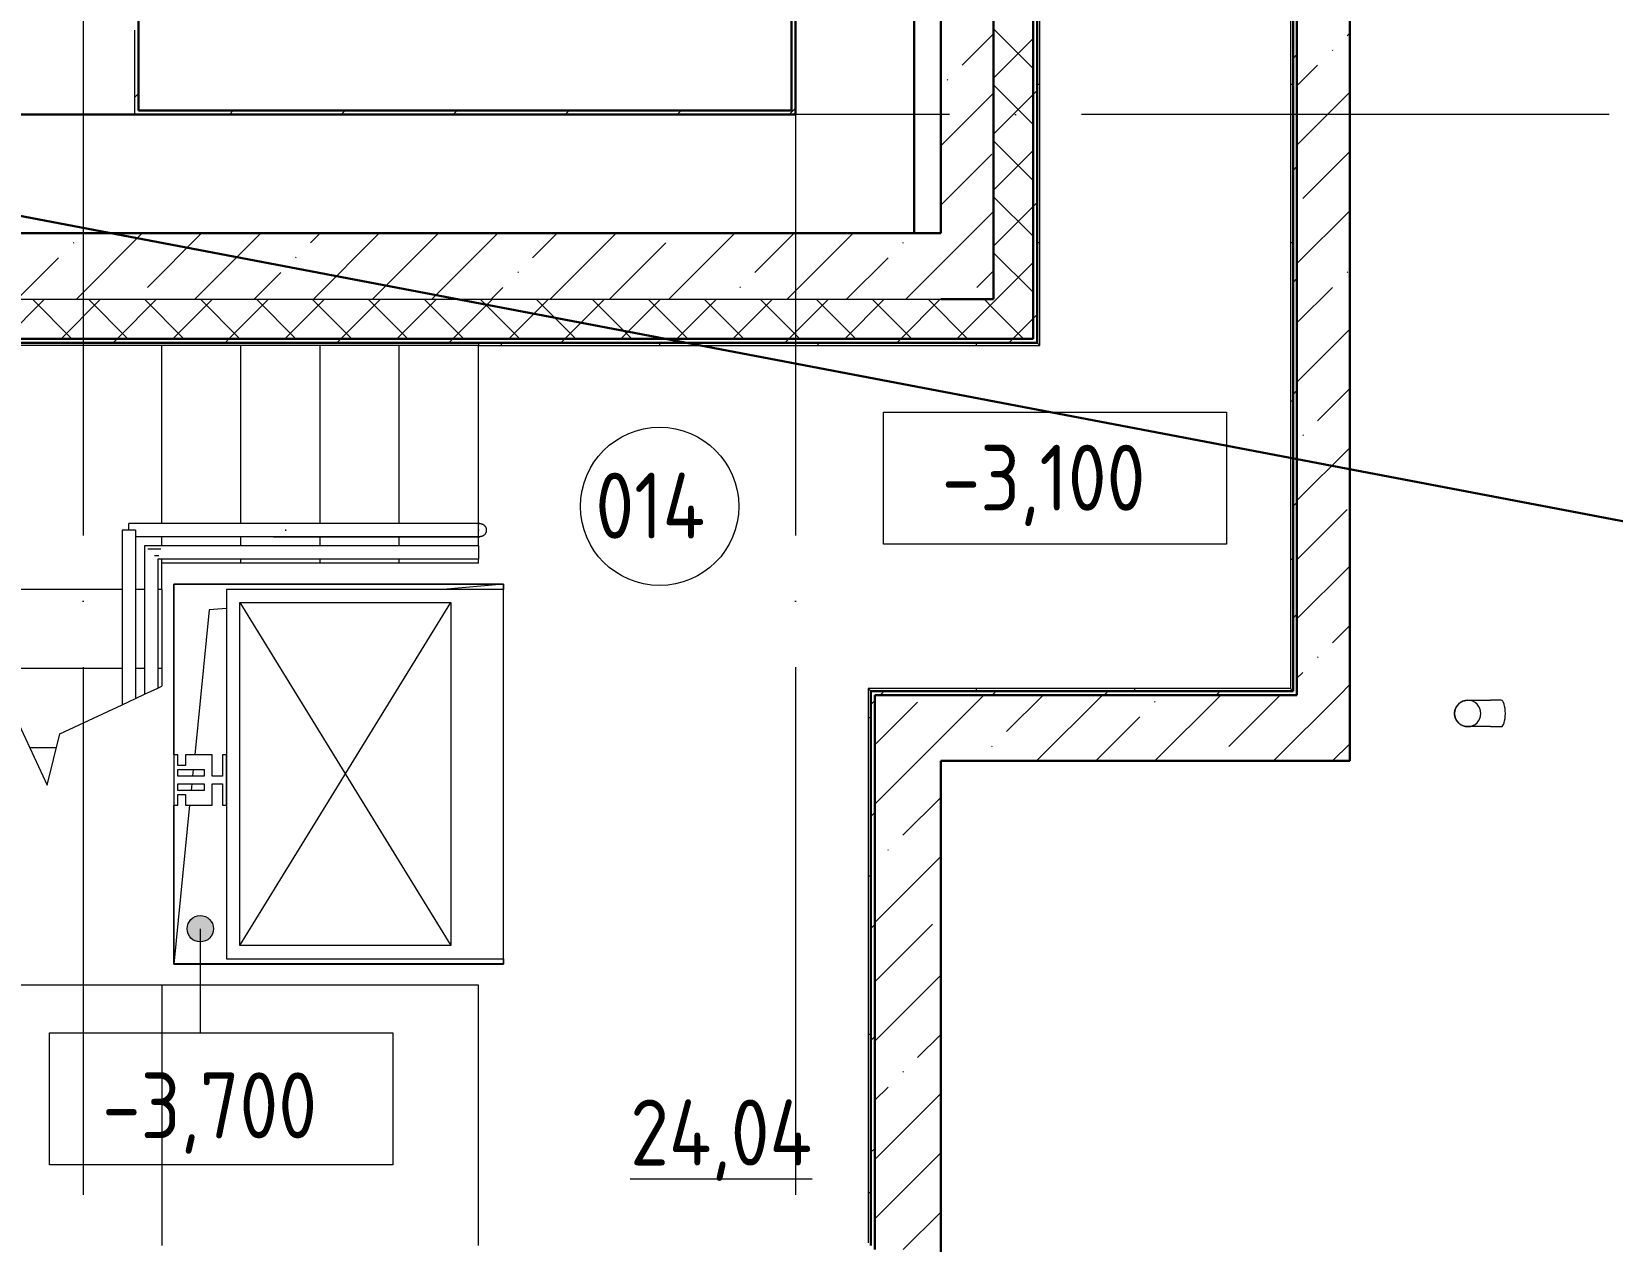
# Model space of a CAD drawing. Header units: millimetres. Extents: x -695119 to 412940, y -249585 to 622758.
# Drawn here: x -94553 to -88563, y -32210 to -27624 of the extents above; entities that cross this region are included whole.
import ezdxf

# ---------------------------------------------------------------- set-up
doc = ezdxf.new("R2010")
doc.units = ezdxf.units.MM
doc.linetypes.add('ADSK_Линия сетки', pattern=[25, 20, -2.5, 0, -2.5])
for name, color, linetype, lineweight in [('_Схема', 5, 'Continuous', 30), ('Аннотация', 252, 'Continuous', 18), ('Лестницы', 8, 'Continuous', 9), ('Марки помещений', 8, 'Continuous', 20), ('Обобщенные модели', 8, 'Continuous', 18), ('Оборудование', 8, 'Continuous', 18), ('Ограждение', 8, 'Continuous', 9), ('Оси', 252, 'Continuous', 9), ('Отметки', 252, 'Continuous', 9), ('Перекрытие', 252, 'Continuous', 18), ('Стены внутренние', 252, 'Continuous', 18), ('Стены наружные', 252, 'Continuous', 18), ('Стены штриховка', 7, 'Continuous', 9)]:
    doc.layers.add(name, color=color, linetype=linetype, lineweight=lineweight)
doc.styles.add('GOST Common_2', font='', dxfattribs={"width": 0.9, "height": 250})
doc.styles.get('GOST Common_2').set_extended_font_data('GOST type B')
pattern_1 = [(0, (-193573, -125624.4), (0, 600), []), (90, (-193573, -125624.4), (-600, 4e-14), [])]

# ---------------------------------------------------------------- blocks, each defined once
blk = doc.blocks.new('подвал')
at = {"layer": 'Ограждение', "true_color": 0x636466}
h = blk.add_hatch(dxfattribs=at)
h.set_pattern_fill('FP_22', color=251, style=0, pattern_type=2)
h.set_pattern_definition(pattern_1)
h.paths.add_polyline_path([(-164424, -112449.1), (-164424, -102129.1), (-164434, -102139.1), (-164434, -112439.1)])
h = blk.add_hatch(dxfattribs=at)
h.set_pattern_fill('FP_22', color=251, style=0, pattern_type=2)
h.set_pattern_definition(pattern_1)
h.paths.add_polyline_path([(-165384, -111139.1), (-165384, -104264.1), (-165394, -104274.1), (-165394, -111129.1)])
h = blk.add_hatch(dxfattribs=at)
h.set_pattern_fill('FP_22', color=251, style=0, pattern_type=2)
h.set_pattern_definition(pattern_1)
h.paths.add_polyline_path([(-166385.4, -111139.1), (-165384, -111139.1), (-165394, -111129.1), (-167510.7, -111129.1), (-167510.7, -111139.1)])
h = blk.add_hatch(dxfattribs=at)
h.set_pattern_fill('FP_22', color=251, style=0, pattern_type=2)
h.set_pattern_definition(pattern_1)
h.paths.add_polyline_path([(-166009, -112449.1), (-164424, -112449.1), (-164434, -112439.1), (-166034, -112439.1), (-166024, -112449.1)])
h = blk.add_hatch(dxfattribs=at)
h.set_pattern_fill('FP_22', color=251, style=0, pattern_type=2)
h.set_pattern_definition(pattern_1)
h.paths.add_polyline_path([(-166024, -114551.1), (-166024, -112449.1), (-166034, -112439.1), (-166034, -114541.1)])
at = {"layer": 'Отметки', "true_color": 0x636466}
h = blk.add_hatch(color=251, dxfattribs=at)
edge = h.paths.add_edge_path()
edge.add_arc((-168564.7, -113350), 50, 0, 360)
at = {"layer": 'Аннотация', "color": 251, "lineweight": 20, "true_color": 0x636466}
for p, q in [((-165975.4, -111892.2), (-165975.4, -111392.2)), ((-165975.4, -111392.2), (-164675.4, -111392.2)), ((-164675.4, -111392.2), (-164675.4, -111892.2)), ((-164675.4, -111892.2), (-165975.4, -111892.2)), ((-169135.7, -114245.1), (-169135.7, -113745.1)), ((-169135.7, -113745.1), (-167835.7, -113745.1)), ((-167835.7, -113745.1), (-167835.7, -114245.1)), ((-167835.7, -114245.1), (-169135.7, -114245.1))]:
    blk.add_line(p, q, dxfattribs=at)
at = {"layer": 'Лестницы', "color": 251, "true_color": 0x636466}
for p, q in [((-168710.7, -111814.1), (-168710.7, -111139.1)), ((-168710.7, -111814.1), (-168710.7, -111139.1)), ((-168410.7, -111814.1), (-168410.7, -111139.1)), ((-168410.7, -111814.1), (-168410.7, -111139.1)), ((-168110.7, -111814.1), (-168110.7, -111139.1)), ((-168110.7, -111814.1), (-168110.7, -111139.1)), ((-167810.7, -111814.1), (-167810.7, -111139.1)), ((-167810.7, -111814.1), (-167810.7, -111139.1)), ((-167510.7, -111814.1), (-167510.7, -111139.1)), ((-167510.7, -111814.1), (-167510.7, -111139.1)), ((-168710.7, -111899.1), (-168710.7, -111864.1)), ((-168710.7, -111899.1), (-168710.7, -111864.1)), ((-168410.7, -111899.1), (-168410.7, -111864.1)), ((-168410.7, -111899.1), (-168410.7, -111864.1)), ((-168110.7, -111899.1), (-168110.7, -111864.1)), ((-168110.7, -111899.1), (-168110.7, -111864.1)), ((-167810.7, -111899.1), (-167810.7, -111864.1)), ((-167810.7, -111899.1), (-167810.7, -111864.1)), ((-167510.7, -111899.1), (-167510.7, -111864.1)), ((-167510.7, -111899.1), (-167510.7, -111864.1)), ((-168710.7, -111964.1), (-168710.7, -111949.1)), ((-168710.7, -111964.1), (-168710.7, -111949.1)), ((-168410.7, -111964.1), (-168410.7, -111949.1)), ((-168410.7, -111964.1), (-168410.7, -111949.1)), ((-168110.7, -111964.1), (-168110.7, -111949.1)), ((-168110.7, -111964.1), (-168110.7, -111949.1)), ((-167810.7, -111964.1), (-167810.7, -111949.1)), ((-167810.7, -111964.1), (-167810.7, -111949.1)), ((-167510.7, -111964.1), (-167510.7, -111949.1)), ((-167510.7, -111964.1), (-167510.7, -111949.1)), ((-168710.7, -112064.1), (-168710.7, -111964.1)), ((-168410.7, -111964.1), (-168710.7, -111964.1)), ((-168110.7, -111964.1), (-168410.7, -111964.1)), ((-167810.7, -111964.1), (-168110.7, -111964.1)), ((-167510.7, -111964.1), (-167810.7, -111964.1)), ((-168860.7, -112064.1), (-169684, -112064.1)), ((-168860.7, -112064.1), (-169684, -112064.1)), ((-168775.7, -112064.1), (-168810.7, -112064.1)), ((-168775.7, -112064.1), (-168810.7, -112064.1)), ((-168710.7, -112064.1), (-168725.7, -112064.1)), ((-168710.7, -112064.1), (-168725.7, -112064.1)), ((-168710.7, -112064.1), (-168710.7, -112364.1)), ((-168860.7, -112364.1), (-169684, -112364.1)), ((-168860.7, -112364.1), (-169684, -112364.1)), ((-168775.7, -112364.1), (-168810.7, -112364.1)), ((-168775.7, -112364.1), (-168810.7, -112364.1)), ((-168710.7, -112364.1), (-168725.7, -112364.1)), ((-168710.7, -112364.1), (-168725.7, -112364.1)), ((-168710.7, -112364.1), (-168710.7, -112431)), ((-168725.7, -112438), (-168710.7, -112431)), ((-168810.7, -112477.6), (-168775.7, -112461.3)), ((-169276.8, -112522.5), (-169144.7, -112805.7)), ((-169097.5, -112611.3), (-168860.7, -112500.9)), ((-169144.7, -112805.7), (-169097.5, -112611.3)), ((-169110.3, -112664.1), (-169210.7, -112664.1)), ((-169110.3, -112664.1), (-169210.7, -112664.1))]:
    blk.add_line(p, q, dxfattribs=at)
at = {"layer": 'Марки помещений', "color": 251, "true_color": 0x636466}
blk.add_circle((-166824.2, -111749.1), 300, dxfattribs=at)
at = {"layer": 'Обобщенные модели', "color": 251, "true_color": 0x636466}
for p, q in [((-163634.8, -112484.1), (-163675.6, -112484.1)), ((-163675.6, -112584.1), (-163634.8, -112584.1))]:
    blk.add_line(p, q, dxfattribs=at)
at = {"layer": 'Обобщенные модели', "color": 251, "true_color": 0x636466, "flags": 128}
for points in [[(-163812, -112534.1), (-163811.9, -112532.1), (-163811.8, -112530.1), (-163811.6, -112528.1), (-163811.3, -112526.2), (-163811, -112524.2), (-163810.5, -112522.2), (-163810, -112520.3), (-163809.4, -112518.4), (-163808.8, -112516.5), (-163808, -112514.7), (-163807.2, -112512.8), (-163806.3, -112511), (-163805.4, -112509.3), (-163804.3, -112507.6), (-163803.2, -112505.9), (-163802.1, -112504.3), (-163800.9, -112502.7), (-163799.6, -112501.2), (-163798.2, -112499.7), (-163796.8, -112498.3), (-163795.4, -112496.9), (-163793.8, -112495.6), (-163792.3, -112494.3), (-163790.7, -112493.2), (-163789, -112492.1), (-163787.3, -112491), (-163785.5, -112490), (-163783.8, -112489.1), (-163781.9, -112488.3), (-163780.1, -112487.5), (-163778.2, -112486.8), (-163776.3, -112486.2), (-163774.4, -112485.7), (-163772.4, -112485.2), (-163770.5, -112484.9), (-163768.5, -112484.6), (-163766.5, -112484.3), (-163764.5, -112484.2), (-163762.5, -112484.1), (-163762, -112484.1)], [(-163762, -112484.1), (-163761.9, -112484.1), (-163761.6, -112484.1), (-163761.1, -112484.1), (-163760.4, -112484.1), (-163759.5, -112484.1), (-163758.4, -112484.1), (-163757.1, -112484.1), (-163755.6, -112484.1), (-163754, -112484.1), (-163752.1, -112484.1), (-163750.1, -112484.1), (-163747.9, -112484.1), (-163745.5, -112484.1), (-163742.9, -112484.1), (-163740.1, -112484.1), (-163737.2, -112484.1), (-163734.2, -112484.1), (-163731, -112484.1), (-163727.6, -112484.1), (-163724.1, -112484.1), (-163720.4, -112484.1), (-163716.6, -112484.1), (-163712.7, -112484.1), (-163708.7, -112484.1), (-163704.5, -112484.1), (-163700.3, -112484.1), (-163695.9, -112484.1), (-163691.4, -112484.1), (-163686.9, -112484.1), (-163682.3, -112484.1), (-163677.6, -112484.1), (-163675.6, -112484.1)], [(-163762, -112584.1), (-163764, -112584.1), (-163766, -112584), (-163768, -112583.8), (-163769.9, -112583.5), (-163771.9, -112583.1), (-163773.9, -112582.7), (-163775.8, -112582.2), (-163777.7, -112581.6), (-163779.6, -112580.9), (-163781.5, -112580.2), (-163783.3, -112579.4), (-163785.1, -112578.5), (-163786.8, -112577.5), (-163788.5, -112576.5), (-163790.2, -112575.4), (-163791.8, -112574.2), (-163793.4, -112573), (-163794.9, -112571.7), (-163796.4, -112570.4), (-163797.8, -112569), (-163799.2, -112567.5), (-163800.5, -112566), (-163801.8, -112564.4), (-163802.9, -112562.8), (-163804.1, -112561.1), (-163805.1, -112559.4), (-163806.1, -112557.7), (-163807, -112555.9), (-163807.8, -112554.1), (-163808.6, -112552.2), (-163809.3, -112550.4), (-163809.9, -112548.5), (-163810.4, -112546.5), (-163810.9, -112544.6), (-163811.3, -112542.6), (-163811.6, -112540.6), (-163811.8, -112538.7), (-163811.9, -112536.7), (-163812, -112534.7), (-163812, -112534.1)], [(-163675.6, -112584.1), (-163680.3, -112584.1), (-163685, -112584.1), (-163689.6, -112584.1), (-163694.1, -112584.1), (-163698.5, -112584.1), (-163702.8, -112584.1), (-163707, -112584.1), (-163711, -112584.1), (-163715, -112584.1), (-163718.9, -112584.1), (-163722.6, -112584.1), (-163726.1, -112584.1), (-163729.6, -112584.1), (-163732.9, -112584.1), (-163736, -112584.1), (-163739, -112584.1), (-163741.8, -112584.1), (-163744.4, -112584.1), (-163746.9, -112584.1), (-163749.2, -112584.1), (-163751.3, -112584.1), (-163753.2, -112584.1), (-163755, -112584.1), (-163756.5, -112584.1), (-163757.9, -112584.1), (-163759.1, -112584.1), (-163760, -112584.1), (-163760.8, -112584.1), (-163761.4, -112584.1), (-163761.8, -112584.1), (-163762, -112584.1), (-163762, -112584.1)]]:
    blk.add_lwpolyline(points, dxfattribs=at)
at = {"layer": 'Обобщенные модели', "color": 251, "true_color": 0x636466}
for start, end in [(0, 180), (180, 0)]:
    blk.add_arc((-163762, -112534.1), 50, start, end, dxfattribs=at)
for start_param, end_param in [(4.712389, 6.283185), (3.141593, 4.712389)]:
    blk.add_ellipse((-163634.8, -112534.1), major_axis=(0, 50), ratio=0.309017, start_param=start_param, end_param=end_param, dxfattribs=at)
at = {"layer": 'Оборудование', "color": 251, "true_color": 0x636466}
for p, q in [((-168665.4, -112044.1), (-168665.4, -112691.1)), ((-167415.4, -112044.1), (-168665.4, -112044.1)), ((-167415.4, -112064.1), (-168465.4, -112064.1)), ((-168465.4, -112064.1), (-168465.4, -113464.1)), ((-167415.4, -112044.1), (-167644, -112064.1)), ((-167415.4, -112064.1), (-167415.4, -112044.1)), ((-167415.4, -113464.1), (-167415.4, -112064.1)), ((-168465.4, -112136), (-168531.1, -112141.7)), ((-168415.4, -113414.1), (-167615.4, -112114.1)), ((-168415.4, -112114.1), (-167615.4, -113414.1)), ((-168415.4, -113414.1), (-168415.4, -112114.1)), ((-168415.4, -112114.1), (-167615.4, -112114.1)), ((-167615.4, -112114.1), (-167615.4, -113414.1)), ((-168531.1, -112141.7), (-168586.1, -112691.1)), ((-168650.4, -112691.1), (-168665.4, -112691.1)), ((-168665.4, -112691.1), (-168665.4, -112881.1)), ((-168650.4, -112731.1), (-168650.4, -112691.1)), ((-168620.4, -112731.1), (-168650.4, -112731.1)), ((-168565.4, -112691.1), (-168620.4, -112691.1)), ((-168620.4, -112691.1), (-168620.4, -112731.1)), ((-168520.4, -112691.1), (-168565.4, -112691.1)), ((-168520.4, -112771.1), (-168520.4, -112691.1)), ((-168465.4, -112691.1), (-168480.4, -112691.1)), ((-168480.4, -112691.1), (-168480.4, -112771.1)), ((-168465.4, -112881.1), (-168465.4, -112691.1)), ((-168650.4, -112746.1), (-168550.4, -112746.1)), ((-168650.4, -112771.1), (-168650.4, -112746.1)), ((-168550.4, -112771.1), (-168650.4, -112771.1)), ((-168591.6, -112746.1), (-168594.1, -112771.1)), ((-168550.4, -112746.1), (-168550.4, -112771.1)), ((-168480.4, -112771.1), (-168520.4, -112771.1)), ((-168650.4, -112826.1), (-168650.4, -112801.1)), ((-168650.4, -112801.1), (-168550.4, -112801.1)), ((-168550.4, -112826.1), (-168650.4, -112826.1)), ((-168650.4, -112881.1), (-168650.4, -112841.1)), ((-168650.4, -112841.1), (-168620.4, -112841.1)), ((-168620.4, -112841.1), (-168620.4, -112881.1)), ((-168597.1, -112801.1), (-168599.6, -112826.1)), ((-168550.4, -112801.1), (-168550.4, -112826.1)), ((-168520.4, -112881.1), (-168520.4, -112801.1)), ((-168520.4, -112801.1), (-168480.4, -112801.1)), ((-168480.4, -112801.1), (-168480.4, -112881.1)), ((-168605.1, -112881.1), (-168665.4, -113484.1)), ((-168665.4, -112881.1), (-168665.4, -113484.1)), ((-168665.4, -112881.1), (-168650.4, -112881.1)), ((-168620.4, -112881.1), (-168565.4, -112881.1)), ((-168565.4, -112881.1), (-168520.4, -112881.1)), ((-168480.4, -112881.1), (-168465.4, -112881.1)), ((-167615.4, -113414.1), (-168415.4, -113414.1)), ((-168665.4, -113484.1), (-167415.4, -113484.1)), ((-168465.4, -113464.1), (-167415.4, -113464.1)), ((-167415.4, -113484.1), (-167415.4, -113464.1))]:
    blk.add_line(p, q, dxfattribs=at)
at = {"layer": 'Ограждение', "color": 251, "true_color": 0x636466}
for p, q in [((-164434, -102139.1), (-164434, -112439.1)), ((-165384, -111139.1), (-165384, -104264.1)), ((-168710.7, -111139.1), (-169684, -111139.1)), ((-167510.7, -111139.1), (-168710.7, -111139.1)), ((-167510.7, -111129.1), (-167510.7, -111139.1)), ((-167510.7, -111139.1), (-165384, -111139.1)), ((-165394, -111129.1), (-165384, -111139.1)), ((-165384, -111139.1), (-165394, -111129.1)), ((-168835.7, -111839.1), (-168835.7, -111814.1)), ((-168710.7, -111814.1), (-168835.7, -111814.1)), ((-167510, -111814.1), (-168710.7, -111814.1)), ((-167510, -111814.1), (-168287.3, -111814.1)), ((-168240.7, -111841.7), (-168240.7, -111836.5)), ((-167510, -111864.1), (-167510, -111814.1)), ((-168810.7, -111839.1), (-168860.7, -111839.1)), ((-168860.7, -111839.1), (-168860.7, -112500.9)), ((-168810.7, -111839.1), (-168810.7, -112477.6)), ((-168710.7, -111864.1), (-168810.7, -111864.1)), ((-167510, -111864.1), (-168710.7, -111864.1)), ((-168287.3, -111864.1), (-167510, -111864.1)), ((-168775.7, -111899.1), (-168775.7, -112066.1)), ((-168710.7, -111899.1), (-168775.7, -111899.1)), ((-168714.5, -111911.6), (-168763.2, -111911.6)), ((-168722, -111936.6), (-168738.2, -111936.6)), ((-168725.7, -111949.1), (-168725.7, -112066.1)), ((-167510, -111949.1), (-168725.7, -111949.1)), ((-167510, -111899.1), (-168710.7, -111899.1)), ((-167510, -111899.1), (-167510, -111949.1)), ((-168775.7, -112066.1), (-168775.7, -112461.3)), ((-168725.7, -112066.1), (-168725.7, -112438)), ((-168860.7, -112500.9), (-168810.7, -112477.6)), ((-168775.7, -112461.3), (-168725.7, -112438)), ((-168775.7, -112461.3), (-168725.7, -112438)), ((-166024, -112449.1), (-166034, -112439.1)), ((-164434, -112439.1), (-166034, -112439.1)), ((-166034, -112439.1), (-166024, -112449.1)), ((-166034, -112439.1), (-166034, -114541.1)), ((-164424, -112449.1), (-164434, -112439.1)), ((-164434, -112439.1), (-164424, -112449.1))]:
    blk.add_line(p, q, dxfattribs=at)
at = {"layer": 'Ограждение', "color": 251, "true_color": 0x636466, "flags": 128}
for points in [[(-167505.8, -111814.1), (-167505.9, -111814.1), (-167506, -111814.1), (-167506.1, -111814.1), (-167506.3, -111814.1), (-167506.6, -111814.1), (-167506.9, -111814.1), (-167507.3, -111814.1), (-167507.7, -111814.1), (-167508.2, -111814.1), (-167508.8, -111814.1), (-167509.4, -111814.1), (-167510.1, -111814.1), (-167510.8, -111814.1), (-167511.6, -111814.1), (-167512.4, -111814.1), (-167513.3, -111814.1), (-167514.2, -111814.1), (-167515.1, -111814.1), (-167516.2, -111814.1), (-167517.2, -111814.1), (-167518.3, -111814.1), (-167519.4, -111814.1), (-167520.6, -111814.1), (-167521.8, -111814.1), (-167523.1, -111814.1), (-167523.3, -111814.1)], [(-167510, -111837.2), (-167510, -111839.1), (-167510, -111841.1)], [(-167509.6, -111814.1), (-167509, -111814.1), (-167508.4, -111814.1), (-167507.9, -111814.1), (-167507.4, -111814.1), (-167507, -111814.1), (-167506.7, -111814.1), (-167506.4, -111814.1), (-167506.2, -111814.1), (-167506, -111814.1), (-167505.9, -111814.1), (-167505.8, -111814.1), (-167505.8, -111814.1)], [(-167505.8, -111814.1), (-167504.8, -111814.1), (-167503.8, -111814.2), (-167502.8, -111814.3), (-167501.9, -111814.4), (-167500.9, -111814.6), (-167499.9, -111814.8), (-167498.9, -111815.1), (-167498, -111815.4), (-167497, -111815.7), (-167496.1, -111816.1), (-167495.2, -111816.5), (-167494.3, -111817), (-167493.4, -111817.4), (-167492.6, -111817.9), (-167491.7, -111818.5), (-167490.9, -111819.1), (-167490.1, -111819.7), (-167489.4, -111820.3), (-167488.6, -111821), (-167487.9, -111821.7), (-167487.2, -111822.4), (-167486.6, -111823.2), (-167486, -111824), (-167485.4, -111824.8), (-167484.8, -111825.6), (-167484.3, -111826.5), (-167483.8, -111827.3), (-167483.3, -111828.2), (-167482.9, -111829.1), (-167482.5, -111830.1), (-167482.2, -111831), (-167481.9, -111832), (-167481.6, -111832.9), (-167481.4, -111833.9), (-167481.2, -111834.9), (-167481.1, -111835.9), (-167480.9, -111836.9), (-167480.9, -111837.9), (-167480.8, -111838.9), (-167480.8, -111839.1)], [(-167523.3, -111864.1), (-167522.1, -111864.1), (-167520.9, -111864.1), (-167519.7, -111864.1), (-167518.5, -111864.1), (-167517.4, -111864.1), (-167516.4, -111864.1), (-167515.3, -111864.1), (-167514.4, -111864.1), (-167513.4, -111864.1), (-167512.6, -111864.1), (-167511.7, -111864.1), (-167510.9, -111864.1), (-167510.2, -111864.1), (-167509.5, -111864.1), (-167508.9, -111864.1), (-167508.3, -111864.1), (-167507.8, -111864.1), (-167507.4, -111864.1), (-167507, -111864.1), (-167506.6, -111864.1), (-167506.4, -111864.1), (-167506.1, -111864.1), (-167506, -111864.1), (-167505.9, -111864.1), (-167505.8, -111864.1)], [(-167505.8, -111864.1), (-167505.9, -111864.1), (-167506, -111864.1), (-167506.1, -111864.1), (-167506.3, -111864.1), (-167506.6, -111864.1), (-167506.9, -111864.1), (-167507.3, -111864.1), (-167507.7, -111864.1), (-167508.2, -111864.1), (-167508.8, -111864.1), (-167509.4, -111864.1), (-167510.1, -111864.1)], [(-167480.8, -111839.1), (-167480.9, -111840.1), (-167480.9, -111841.1), (-167481, -111842.1), (-167481.2, -111843.1), (-167481.3, -111844.1), (-167481.6, -111845.1), (-167481.8, -111846), (-167482.1, -111847), (-167482.4, -111847.9), (-167482.8, -111848.9), (-167483.2, -111849.8), (-167483.7, -111850.7), (-167484.1, -111851.5), (-167484.7, -111852.4), (-167485.2, -111853.2), (-167485.8, -111854.1), (-167486.4, -111854.8), (-167487, -111855.6), (-167487.7, -111856.4), (-167488.4, -111857.1), (-167489.2, -111857.7), (-167489.9, -111858.4), (-167490.7, -111859), (-167491.5, -111859.6), (-167492.3, -111860.2), (-167493.2, -111860.7), (-167494.1, -111861.2), (-167495, -111861.6), (-167495.9, -111862), (-167496.8, -111862.4), (-167497.7, -111862.8), (-167498.7, -111863.1), (-167499.6, -111863.3), (-167500.6, -111863.6), (-167501.6, -111863.8), (-167502.6, -111863.9), (-167503.6, -111864), (-167504.6, -111864.1), (-167505.6, -111864.1), (-167505.8, -111864.1)]]:
    blk.add_lwpolyline(points, dxfattribs=at)
at = {"layer": 'Ограждение', "color": 251, "true_color": 0x636466}
for start_param, end_param in [(4.712389, 4.791601), (4.633177, 4.712389)]:
    blk.add_ellipse((-167523.3, -111839.1), major_axis=(0, 25), ratio=0.533794, start_param=start_param, end_param=end_param, dxfattribs=at)
at = {"layer": 'Оси', "color": 251, "linetype": 'ADSK_Линия сетки', "ltscale": 100, "true_color": 0x636466}
for p, q in [((-169009, -94858.4), (-169009, -114764.1)), ((-166309, -94858.4), (-166309, -114764.1)), ((-163226.1, -110264.1), (-233369.8, -110264.1))]:
    blk.add_line(p, q, dxfattribs=at)
at = {"layer": 'Отметки', "color": 251, "lineweight": 20, "true_color": 0x636466}
for p, q in [((-168564.7, -113350), (-168564.7, -113745.1)), ((-168564.7, -113745.1), (-168485.7, -113745.1))]:
    blk.add_line(p, q, dxfattribs=at)
at = {"layer": 'Отметки', "color": 251, "true_color": 0x636466}
blk.add_circle((-168564.7, -113350), 50, dxfattribs=at)
at = {"layer": 'Перекрытие', "color": 251, "true_color": 0x636466}
for p, q in [((-168665.4, -112691.1), (-168665.4, -112044.1)), ((-168665.4, -112044.1), (-167415.4, -112044.1)), ((-167415.4, -112044.1), (-167415.4, -112064.1)), ((-168665.4, -113484.1), (-168665.4, -112881.1)), ((-167415.4, -113484.1), (-168665.4, -113484.1)), ((-167415.4, -113464.1), (-167415.4, -113484.1)), ((-167510.7, -113564.1), (-169694, -113564.1)), ((-168710.7, -113564.1), (-168710.7, -114551.1)), ((-167510.7, -114551.1), (-167510.7, -113564.1))]:
    blk.add_line(p, q, dxfattribs=at)
at = {"layer": 'Стены внутренние', "color": 251, "lineweight": 30, "true_color": 0x636466}
for p, q in [((-165409, -111114.1), (-165409, -104289.1)), ((-169709, -111114.1), (-165409, -111114.1))]:
    blk.add_line(p, q, dxfattribs=at)
at = {"layer": 'Стены внутренние', "color": 251, "linetype": 'Continuous', "lineweight": 9, "true_color": 0x636466}
for p, q in [((-165409, -110089.2), (-165559, -109939.2)), ((-165559, -110126.2), (-165409, -109976.2)), ((-165409, -110301.4), (-165559, -110151.4)), ((-165559, -110338.3), (-165409, -110188.3)), ((-165409, -110513.5), (-165559, -110363.5)), ((-165559, -110550.4), (-165409, -110400.4)), ((-165409, -110725.6), (-165559, -110575.6)), ((-165559, -110762.6), (-165409, -110612.6)), ((-165409, -110937.7), (-165559, -110787.7)), ((-165559, -110974.7), (-165409, -110824.7)), ((-169304.7, -111114.1), (-169154.7, -110964.1)), ((-169051, -111114.1), (-169201, -110964.1)), ((-169092.5, -111114.1), (-168942.5, -110964.1)), ((-168838.8, -111114.1), (-168988.8, -110964.1)), ((-168880.4, -111114.1), (-168730.4, -110964.1)), ((-168626.7, -111114.1), (-168776.7, -110964.1)), ((-168668.3, -111114.1), (-168518.3, -110964.1)), ((-168414.6, -111114.1), (-168564.6, -110964.1)), ((-168456.1, -111114.1), (-168306.1, -110964.1)), ((-168202.4, -111114.1), (-168352.4, -110964.1)), ((-168244, -111114.1), (-168094, -110964.1)), ((-167990.3, -111114.1), (-168140.3, -110964.1)), ((-168031.9, -111114.1), (-167881.9, -110964.1)), ((-167778.2, -111114.1), (-167928.2, -110964.1)), ((-167819.7, -111114.1), (-167669.7, -110964.1)), ((-167566.1, -111114.1), (-167716.1, -110964.1)), ((-167607.6, -111114.1), (-167457.6, -110964.1)), ((-167353.9, -111114.1), (-167503.9, -110964.1)), ((-167395.5, -111114.1), (-167245.5, -110964.1)), ((-167141.8, -111114.1), (-167291.8, -110964.1)), ((-167183.3, -111114.1), (-167033.3, -110964.1)), ((-166929.7, -111114.1), (-167079.7, -110964.1)), ((-166971.2, -111114.1), (-166821.2, -110964.1)), ((-166717.5, -111114.1), (-166867.5, -110964.1)), ((-166759.1, -111114.1), (-166609.1, -110964.1)), ((-166505.4, -111114.1), (-166655.4, -110964.1)), ((-166546.9, -111114.1), (-166396.9, -110964.1)), ((-166293.3, -111114.1), (-166443.3, -110964.1)), ((-166334.8, -111114.1), (-166184.8, -110964.1)), ((-166081.1, -111114.1), (-166231.1, -110964.1)), ((-166122.7, -111114.1), (-165972.7, -110964.1)), ((-165869, -111114.1), (-166019, -110964.1)), ((-165910.5, -111114.1), (-165760.5, -110964.1)), ((-165656.9, -111114.1), (-165806.9, -110964.1)), ((-165698.4, -111114.1), (-165559, -110974.7)), ((-165559, -110999.9), (-165594.7, -110964.1)), ((-165444.7, -111114.1), (-165559, -110999.9)), ((-165486.3, -111114.1), (-165409, -111036.8))]:
    blk.add_line(p, q, dxfattribs=at)
at = {"layer": 'Стены наружные', "color": 251, "lineweight": 30, "true_color": 0x636466}
for p, q in [((-164209, -112714.1), (-164209, -101914.1)), ((-164424, -102129.1), (-164424, -112449.1)), ((-164409, -102114.1), (-164409, -112464.1)), ((-165394, -111129.1), (-165394, -104274.1)), ((-165859, -110714.1), (-165859, -104439.1)), ((-165559, -110964.1), (-165559, -104439.1)), ((-165759, -104689.1), (-165759, -110714.1)), ((-166309, -110264.1), (-166309, -104759.1)), ((-166324, -104774.1), (-166324, -110249.1)), ((-168799, -110249.1), (-168799, -105854.1)), ((-169884, -110264.1), (-166309, -110264.1)), ((-168814, -110264.1), (-166309, -110264.1)), ((-166324, -110249.1), (-168799, -110249.1)), ((-165759, -110714.1), (-171044, -110714.1)), ((-165759, -110964.1), (-165559, -110964.1)), ((-169694, -111129.1), (-165394, -111129.1)), ((-166024, -112449.1), (-166024, -114551.1)), ((-164424, -112449.1), (-166024, -112449.1)), ((-166009, -112464.1), (-166009, -114566.1)), ((-164409, -112464.1), (-166009, -112464.1)), ((-165759, -114816.1), (-165759, -112714.1)), ((-165759, -112714.1), (-164209, -112714.1))]:
    blk.add_line(p, q, dxfattribs=at)
at = {"layer": 'Стены наружные', "color": 251, "true_color": 0x636466}
for p, q in [((-168814, -109944.1), (-168814, -110264.1)), ((-168665.4, -113482.1), (-167415.4, -113482.1))]:
    blk.add_line(p, q, dxfattribs=at)
at = {"layer": 'Стены наружные', "color": 251, "linetype": 'Continuous', "lineweight": 9, "true_color": 0x636466}
for p, q in [((-165678.1, -110077.3), (-165559, -109958.2)), ((-164218.8, -109965.1), (-164209, -109955.3)), ((-164424, -110051.8), (-164409, -110036.8)), ((-164274.9, -110021.2), (-164272.5, -110018.8)), ((-164409, -110155.3), (-164331, -110077.3)), ((-165734.2, -110133.5), (-165731.8, -110131.1)), ((-168814, -110199.2), (-168799, -110184.2)), ((-165759, -110382.7), (-165559, -110182.7)), ((-165409, -110188.3), (-165394, -110173.3)), ((-164409, -110379.8), (-164209, -110179.8)), ((-168454.7, -110264.1), (-168439.7, -110249.1)), ((-168030.4, -110264.1), (-168015.4, -110249.1)), ((-167606.1, -110264.1), (-167591.1, -110249.1)), ((-167181.9, -110264.1), (-167166.9, -110249.1)), ((-166757.6, -110264.1), (-166742.6, -110249.1)), ((-166333.3, -110264.1), (-166318.3, -110249.1)), ((-166318.3, -110249.1), (-166309, -110239.8)), ((-165759, -110607.2), (-165565.8, -110414.1)), ((-164387.2, -110582.5), (-164209, -110404.3)), ((-164424, -110476.1), (-164409, -110461.1)), ((-165759, -110831.7), (-165559, -110631.7)), ((-165409, -110612.6), (-165394, -110597.6)), ((-164409, -110828.8), (-164209, -110628.8)), ((-169045.7, -110750.8), (-169043.3, -110748.5)), ((-169034.5, -110964.1), (-168784.5, -110714.1)), ((-168765, -110919.2), (-168559.9, -110714.1)), ((-168585.4, -110964.1), (-168335.4, -110714.1)), ((-168147.7, -110750.8), (-168110.9, -110714.1)), ((-168136.4, -110964.1), (-167886.4, -110714.1)), ((-167911.9, -110964.1), (-167661.9, -110714.1)), ((-167687.4, -110964.1), (-167437.4, -110714.1)), ((-167305.8, -110807), (-167212.9, -110714.1)), ((-167238.4, -110964.1), (-166988.4, -110714.1)), ((-167013.9, -110964.1), (-166800.6, -110750.8)), ((-166789.4, -110964.1), (-166539.4, -110714.1)), ((-166463.9, -110863.1), (-166314.9, -110714.1)), ((-166340.4, -110964.1), (-166090.4, -110714.1)), ((-165902.6, -110750.8), (-165900.2, -110748.5)), ((-169259, -110964.1), (-169101.8, -110807)), ((-168203.8, -110807), (-168201.4, -110804.6)), ((-166115.9, -110964.1), (-165958.7, -110807)), ((-168360.9, -110964.1), (-168259.9, -110863.1)), ((-167361.9, -110863.1), (-167359.5, -110860.7)), ((-165891.4, -110964.1), (-165759, -110831.7)), ((-165622, -110919.2), (-165559, -110856.3)), ((-164218.8, -110863.1), (-164216.4, -110860.7)), ((-167462.9, -110964.1), (-167418, -110919.2)), ((-166520, -110919.2), (-166517.6, -110916.9)), ((-164424, -110900.4), (-164409, -110885.4)), ((-164409, -111053.3), (-164274.9, -110919.2)), ((-165409, -111036.8), (-165394, -111021.8)), ((-168895.4, -111129.1), (-168880.4, -111114.1)), ((-168471.1, -111129.1), (-168456.1, -111114.1)), ((-168046.9, -111129.1), (-168031.9, -111114.1)), ((-167622.6, -111129.1), (-167607.6, -111114.1)), ((-167198.3, -111129.1), (-167183.3, -111114.1)), ((-166774.1, -111129.1), (-166759.1, -111114.1)), ((-166349.8, -111129.1), (-166334.8, -111114.1)), ((-165925.5, -111129.1), (-165910.5, -111114.1)), ((-165501.3, -111129.1), (-165486.3, -111114.1)), ((-164409, -111277.8), (-164209, -111077.8)), ((-164424, -111324.6), (-164409, -111309.6)), ((-164331, -111424.4), (-164209, -111302.3)), ((-164387.2, -111480.5), (-164384.8, -111478.1)), ((-164409, -111726.8), (-164209, -111526.8)), ((-164424, -111748.9), (-164409, -111733.9)), ((-164409, -111951.3), (-164218.8, -111761.1)), ((-164409, -112175.8), (-164209, -111975.8)), ((-164424, -112173.1), (-164409, -112158.1)), ((-164274.9, -112266.3), (-164209, -112200.3)), ((-164331, -112322.4), (-164328.7, -112320)), ((-164409, -112400.3), (-164387.2, -112378.5)), ((-164248.3, -112464.1), (-164209, -112424.8)), ((-166024, -112500.4), (-166009, -112485.4)), ((-166009, -112653.3), (-165846.5, -112490.8)), ((-165987.8, -112464.1), (-165972.8, -112449.1)), ((-165759, -112627.8), (-165595.3, -112464.1)), ((-165563.5, -112464.1), (-165548.5, -112449.1)), ((-165509.7, -112603), (-165370.8, -112464.1)), ((-165396.3, -112714.1), (-165146.3, -112464.1)), ((-165139.2, -112464.1), (-165124.2, -112449.1)), ((-164948.4, -112490.8), (-164946.1, -112488.4)), ((-164947.3, -112714.1), (-164697.3, -112464.1)), ((-164715, -112464.1), (-164700, -112449.1)), ((-164667.8, -112659.2), (-164472.8, -112464.1)), ((-164498.3, -112714.1), (-164248.3, -112464.1)), ((-165171.8, -112714.1), (-165004.6, -112546.9)), ((-166009, -112877.8), (-165759, -112627.8)), ((-165565.8, -112659.2), (-165563.5, -112656.8)), ((-164273.8, -112714.1), (-164209, -112649.3)), ((-164722.8, -112714.1), (-164721.6, -112712.9)), ((-165902.6, -112995.9), (-165759, -112852.3)), ((-166024, -112924.6), (-166009, -112909.6)), ((-166009, -113326.8), (-165759, -113076.8)), ((-165958.7, -113052), (-165956.3, -113049.7)), ((-166024, -113348.9), (-166009, -113333.9)), ((-166009, -113551.3), (-165790.3, -113332.7)), ((-166009, -113775.8), (-165759, -113525.8)), ((-165846.5, -113837.8), (-165759, -113750.3)), ((-166024, -113773.1), (-166009, -113758.1)), ((-165902.6, -113893.9), (-165900.2, -113891.6)), ((-166009, -114000.3), (-165958.7, -113950.1)), ((-166009, -114224.8), (-165759, -113974.8)), ((-166024, -114197.4), (-166009, -114182.4)), ((-166009, -114449.3), (-165759, -114199.3)), ((-165901.3, -114566.1), (-165759, -114423.8))]:
    blk.add_line(p, q, dxfattribs=at)
at = {"layer": 'Стены штриховка', "color": 251, "true_color": 0x636466}
blk.add_line((-169709, -110964.1), (-165759, -110964.1), dxfattribs=at)
at = {"layer": 'Марки помещений', "color": 251, "true_color": 0x636466, "style": 'GOST Common_2', "width": 0.9}
for s, p in [('014', (-167067.6, -111871.4)), ('%%U24,04', (-166935.7, -114247.4))]:
    blk.add_text(s, height=250, dxfattribs=at).set_placement(p)
at = {"layer": 'Отметки', "color": 251, "true_color": 0x636466, "style": 'GOST Common_2', "width": 0.9}
for s, p in [('-3,100', (-165755.2, -111765.5)), ('-3,700', (-168936.9, -114144.5))]:
    blk.add_text(s, height=250, dxfattribs=at).set_placement(p)

msp = doc.modelspace()

# ---------------------------------------------------------------- linework, layer by layer
at = {"layer": '_Схема', "color": 5}
msp.add_line((258216.67, -95568.6), (-161934.199, -15488.828), dxfattribs=at)

# ---------------------------------------------------------------- block references
msp.add_blockref('подвал', (74650.568, 82325.3))

doc.saveas('drawing.dxf')
